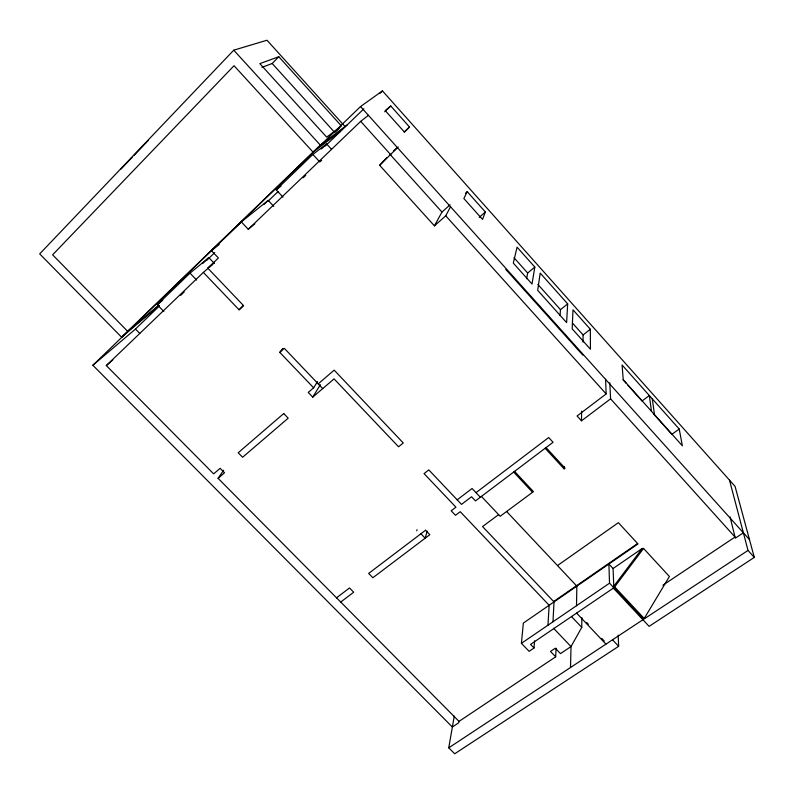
<?xml version="1.0" encoding="UTF-8"?>
<svg xmlns="http://www.w3.org/2000/svg" width="794" height="794" viewBox="0 0 794 794"><rect width="100%" height="100%" fill="white"/><g stroke="black" fill="none" stroke-linecap="round" stroke-linejoin="round"><path stroke-width="1.19" d="M613.365 588.106L649.095 626.357L754.3 557.398L735.065 486.375L382.46 90.893L360.536 106.545L92.868 365.27L452.372 727.026L458.793 722.729L459.021 721.389L555.681 656.827L550.51 651.427L555.304 648.212L560.485 653.621L571.025 646.584L581.764 627.389L581.853 617.543M583.014 342.085L583.104 334.959L572.375 322.969M609.792 382.777L610.586 398.836L581.496 420.82L581.625 411.153M576.504 605.723L576.851 586.141L506.622 511.505M570.509 667.516L571.025 646.584L553.537 628.243M546.064 447.588L565.05 468.192L564.117 468.877L564.226 466.445M555.681 656.827L556.078 648.291M552.981 621.781L554.014 601.912L482.544 526.561L498.622 514.631M567.67 303.874L566.608 322.622L537.687 290.336L540.198 273.086L567.67 303.874L560.485 309.67L560.028 315.605M547.969 625.206L549.15 605.276L460.242 511.703L455.478 515.306L451.181 510.79L455.945 507.177L424.056 473.621L428.8 469.899L461.503 504.379L471.567 496.756L475.487 500.895L553.071 442.288L548.684 437.524L476.013 492.667M557.487 565.566L618.387 522.68L637.969 543.94L523.345 623.091L521.41 643.339L529.112 651.328L534.025 648.003L534.58 640.808M534.819 267.062L532.02 284.014L513.311 263.122L517.063 247.152L534.819 267.062L527.673 273.007L526.62 278.744M618.169 635.16L618.655 646.306L454.704 753.774L448.759 747.819L454.257 716.109M427.112 531.156L425.177 538.203L420.919 533.766M416.711 530.809L417.029 529.727M485.362 211.998L482.524 219.392L463.855 198.53L467.209 191.662L485.362 211.998L479.159 217.407M386.807 157.698L379.651 165.281L434.427 225.843L445.762 215.809L450.615 206.549M434.427 225.843L441.96 212.048L450.069 204.842M642.167 548.505L613.315 586.865L642.812 618.457L644.212 618.516L669.411 576.513L643.557 548.436L642.167 548.505L613.077 568.514L613.841 587.788L530.561 644.4L534.025 648.003M317.481 381.596L313.63 387.809L308.251 392.444L312.747 397.149L320.369 384.614M459.021 721.389L218.062 478.306L223.63 470.266M613.315 586.865L614.665 586.865L643.557 548.436M313.63 387.809L279.766 352.367L282.704 348.477M379.651 165.281L398.211 146.969M338.383 132.965L345.043 126.534L267.002 40.226L233.754 50.181L39.7 253.891L121.601 337.202L159.326 305.412M120.996 169.072L132.092 157.43M133.799 155.644L148.309 140.409M218.062 478.306L224.523 472.758L220.127 468.311L213.665 473.869L106.317 365.577L203.353 272.411L239.103 309.819L243.292 305.432M261.97 67.361L272.183 63.5L278.783 56.731L341.569 126.117M409.496 127L404.474 132.132L385.199 110.574L390.767 106.009L409.496 127L404.265 131.893M121.601 337.202L320.31 145.094L347.087 125.005M239.103 309.819L243.589 305.66L207.8 268.144L218.39 257.981L211.492 250.715L241.316 221.893L268.164 200.386L273.751 206.39M335.693 131.794L339.048 128.549M163.852 311.506L157.291 304.747L190.014 273.146L208.832 257.593L214.33 263.37M283.001 197.15L276.223 189.835L312.876 154.433L326.622 143.932L331.485 149.282M202.708 263.499L208.832 257.593M263.807 204.594L268.164 200.386M321.362 149.014L326.622 143.932M92.868 365.27L135.456 329.063L159.207 306.156M206.678 260.382L214.708 252.641M268.223 201.041L278.039 191.582M325.312 145.997L363.89 108.798M379.81 93.454L382.46 90.893M241.316 221.893L248.264 229.287L360.704 121.353L368.476 115.289M180.685 295.358L184.228 291.954M303.109 177.856L305.73 175.335M384.693 111.805L390.767 106.009M393.546 151.009L397.109 147.684M279.766 352.367L284.302 348.328L322.721 388.603M465.443 193.23L467.209 191.662M106.317 365.577L112.788 359.91M318.215 383.869L334.175 370.133L403.283 442.992L398.558 446.784L334.056 378.887L312.747 397.149M203.353 272.411L208.058 268.392M209.944 266.784L212.772 264.382M207.8 268.144L214.33 262.576M248.264 229.287L254.834 223.779M158.353 305.531L127.665 331.336L52.622 254.824L234.041 65.713L313.044 152.12L340.477 131.377M157.291 304.747L162.76 300.172M211.492 250.715L219.174 244.473M321.63 160.368L319.714 161.916L312.876 154.433M583.104 334.959L590.329 329.252L572.98 309.819L572.186 328.855L590.438 349.221L590.329 329.252M276.223 189.835L281.007 186.064M457.195 499.833L472.083 488.499L480.33 497.243M336.527 597.822L349.509 587.967L353.707 592.215L340.715 602.041M605.574 379.244L606.159 393.923L577.089 415.977L581.496 420.82M340.576 126.851L326.662 137.124L259.837 63.629L278.783 56.731M679.217 429.018L682.364 445.811L623.25 379.75L622.069 364.992L679.217 429.018L671.873 434.338L653.938 414.299M553.636 601.515L637.582 543.533M521.41 643.339L609.534 583.173L608.889 564.018L613.077 568.514M662.921 585.198L735.036 537.042L610.586 398.836M743.373 532.804L735.313 538.183L730.073 516.993M448.759 747.819L748.017 550.421L729.488 480.112M135.456 329.063L139.784 333.48M190.014 273.146L196.634 280.054M571.63 616.69L581.764 627.389M586.677 622.456L588.344 624.223M601.743 638.386L604.254 641.036M576.603 613.097L605.961 644.133M481.432 496.409L500.17 516.279L533.439 491.625L514.562 471.378M612.511 639.805L618.655 646.306M513.658 472.063L532.526 492.3M614.665 586.865L644.212 618.516M609.534 583.173L613.841 587.788M545.131 448.282L564.117 468.877M233.754 50.181L320.31 145.094M272.183 63.5L334.86 132.598M505.828 269.424L582.846 355.156M748.017 550.421L754.3 557.398M360.704 121.353L390.856 154.84M445.762 215.809L606.159 393.923M389.983 154.334L441.96 212.048M360.536 106.545L749.476 539.602M513.966 257.693L527.673 273.007M537.885 284.421L560.485 309.67M623.052 379.78L626.357 383.472M628.004 385.318L642.048 401.01L649.353 395.561L651.477 411.292M652.281 398.846L654.514 414.686M642.812 618.457L642.922 619.747M283.726 413.555L238.2 452.749L242.617 457.255L288.192 418.19L283.726 413.555M425.554 530.253L368.654 573.437L372.872 577.734L429.822 534.69L425.554 530.253"/></g></svg>
